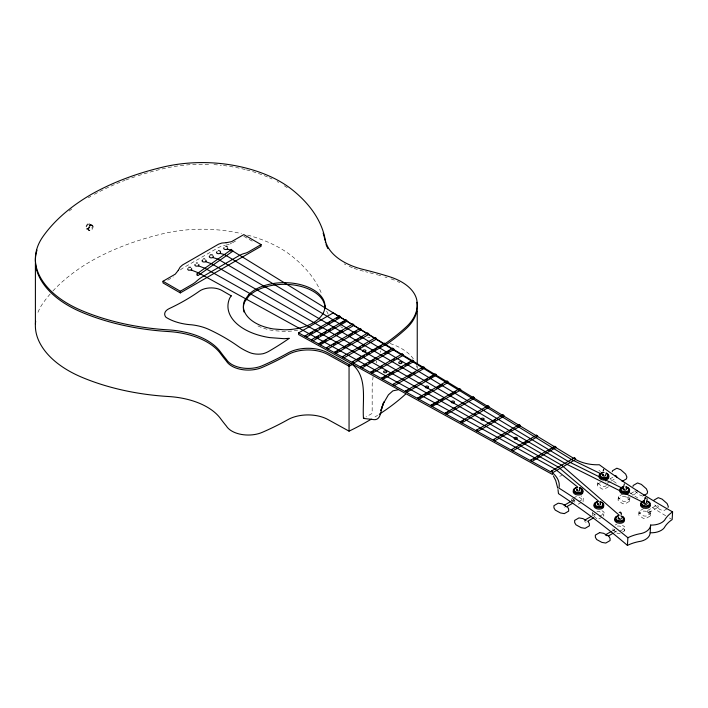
<?xml version="1.0" encoding="UTF-8"?>
<svg xmlns="http://www.w3.org/2000/svg" width="708" height="708" viewBox="0 0 708 708"><rect width="100%" height="100%" fill="white"/><g stroke="black" fill="none" stroke-linecap="round" stroke-linejoin="round"><path stroke-width="0.53" stroke-dasharray="3.54 2.66" d="M571.568 499.211L571.56 500.689L573.091 501.777M573.409 498.14L576.179 496.547L578.48 496.689L583.065 499.954L583.065 501.432L583.33 497.459L581.038 495.83M606.411 485.608L604.561 486.679L602.26 486.529L597.676 483.272L597.685 481.785L597.41 485.768L601.995 489.024L604.296 489.175L608.915 486.502M596.906 511.265L599.207 511.415L603.791 514.672L603.782 516.159L604.057 512.185L601.765 510.548M612.986 528.646L612.978 530.124L617.571 533.381L619.872 533.531L624.483 530.867L624.757 526.894L622.465 525.265M623.022 493.848L618.403 496.512L618.137 499.007L618.128 500.485L622.721 503.751L625.022 503.892L629.633 501.229L629.908 497.255M618.403 496.512L618.394 497.998L622.987 501.255L625.279 501.406L629.899 498.733M624.483 530.867L624.491 529.389L619.907 526.124L617.606 525.982L614.836 527.575M629.633 501.229L629.642 499.751L625.058 496.494L622.757 496.343L618.137 499.007M643.722 508.556L639.103 511.22L638.837 513.716L638.837 515.203L643.422 518.46L645.723 518.61L650.333 515.937L650.608 511.964L647.555 509.795M639.103 511.22L639.094 512.707L643.687 515.964L645.988 516.114L650.599 513.45M650.333 515.937L650.342 514.459L645.758 511.203L643.457 511.052L638.837 513.716M592.463 512.273L592.277 515.415L596.871 518.672M373.116 376.523L372.187 384.63L372.169 413.384L366.027 416.941M376.169 363.089L376.833 361.009M380.205 352.38L380.833 350.858M167.716 280.182L173.371 276.916M232.463 242.8L236.233 240.623M597.419 484.281L601.11 482.148M571.506 501.087L573.356 500.025M609.836 478.962L615.376 475.758M610.146 481.608L607.375 483.21A1.221 0.708 60 0 0 607.597 482.369M611.066 481.077L615.686 478.413M578.71 501.6L583.33 498.936M581.215 502.494L578.445 504.096L576.914 503.999M630.562 493.68L636.094 490.485M632.713 495.264L637.333 492.6M599.428 516.327L604.048 513.663M601.933 517.221L599.163 518.822L597.632 518.725M615.102 525.079L616.951 524.017M612.013 531.053L614.783 529.451M647.563 510.53L656.803 505.193M614.19 532.62L616.031 531.558M648.802 512.645L658.033 507.309M620.128 531.035L624.748 528.372M666.963 508.848L663.502 510.849L659.688 509.388L654.661 504.981M90.713 224.79L89.854 224.914L91.067 225.613L89.518 223.622A3.062 1.77 -60 0 0 85.898 226.834A3.062 1.77 -60 0 0 88.544 228.365A3.062 1.77 -60 0 0 89.518 223.622M642.793 496.14L638.988 494.68L633.961 490.272M243.782 236.268L253.8 242.056M91.677 224.87A3.062 1.77 -60 0 1 90.713 229.613A3.062 1.77 -60 0 1 88.058 228.082A3.062 1.77 -60 0 1 91.677 224.87L92.438 225.312M88.987 224.533A2.009 1.159 -60 0 1 88.35 227.649A2.009 1.159 -60 0 1 86.615 226.64A2.009 1.159 -60 0 1 88.987 224.533C91.668 225.259 88.951 229.967 86.978 228.011M86.456 228.923L88.96 229.277L87.739 228.569L88.058 229.374M88.624 230.171L89.376 230.613M571.825 498.193L576.409 501.45M592.543 512.919L596.366 515.636M417.242 366.301L417.242 368.514M180.452 269.925A20.39 11.771 0 0 1 182.469 268.332L218.542 247.508A20.39 11.771 0 0 1 224.994 245.322M231.525 243.348A18.302 10.567 0 0 1 230.171 243.924M229.215 244.269A18.302 10.567 0 0 1 225.64 245.189M365.567 271.704A312.414 180.372 0 0 1 367.744 272.253M369.921 272.81A312.414 180.372 0 0 1 374.249 273.961M376.399 274.545A312.414 180.372 0 0 1 377.833 274.943M378.541 275.147A312.414 180.372 0 0 1 380.683 275.757M384.922 276.996A312.414 180.372 0 0 1 387.037 277.633M50.197 293.988A222.604 128.52 0 0 0 42.967 303.192A103.014 59.472 0 0 0 37.338 314.042M52.879 290.997A222.604 128.52 0 0 1 90.872 261.252A222.604 128.52 0 0 1 163.513 233.596A103.014 59.472 0 0 1 226.578 230.888A113.988 65.809 0 0 1 241.437 233.596M247.579 235.109A113.988 65.809 0 0 1 291.873 256.092A178.69 103.164 0 0 1 321.901 294.537M328.255 314.281A64.924 37.48 0 0 1 326.025 309.431M342.761 327.981A62.994 36.373 0 0 1 340.628 326.645M367.744 337.212A312.414 180.372 0 0 1 369.921 337.778M390.09 343.539A53.091 30.656 0 0 1 413.543 359.151M416.534 365.585A53.091 30.656 0 0 1 416.897 367.24M377.585 415.313A263.703 152.247 0 0 1 374.983 416.941M69.154 211.046A222.604 128.52 0 0 1 71.765 209.019M88.323 197.798A222.604 128.52 0 0 1 90.872 196.293M94.368 194.337A222.604 128.52 0 0 1 124.829 180.39M125.847 180.009A222.604 128.52 0 0 1 137.272 175.991M138.175 175.69A222.604 128.52 0 0 1 163.513 168.637A103.014 59.472 0 0 1 210.727 164.451M213.931 164.628A103.014 59.472 0 0 1 221.347 165.274M223.445 165.513A103.014 59.472 0 0 1 226.578 165.92A113.988 65.809 0 0 1 245.552 169.619M246.57 169.885A113.988 65.809 0 0 1 251.588 171.274M252.579 171.566A113.988 65.809 0 0 1 257.446 173.133M258.402 173.46A113.988 65.809 0 0 1 268.544 177.416M269.429 177.805A113.988 65.809 0 0 1 272.049 179.009M277.085 181.54A113.988 65.809 0 0 1 278.704 182.425M284.289 185.744A113.988 65.809 0 0 1 287.775 188.08M363.372 271.155A62.994 36.373 0 0 1 353.23 268.022M352.363 267.686A62.994 36.373 0 0 1 347.363 265.491M345.778 264.695A62.994 36.373 0 0 1 344.247 263.872M391.028 278.89A53.091 30.656 0 0 1 396.418 280.988M397.268 281.377A53.091 30.656 0 0 1 399.746 282.598M297.785 330.105A40.799 23.559 0 0 1 284.174 331.45L273.615 330.645A40.799 23.559 0 0 1 257.039 325.485M616.27 530.982A1.221 0.708 60 0 1 615.5 531.558A1.221 0.708 60 0 1 614.562 530.212A1.221 0.708 60 0 1 615.163 529.407M628.093 496.512A1.221 0.708 60 0 1 627.819 497.99A1.221 0.708 60 0 1 626.615 496.379M637.156 492.662A1.221 0.708 60 0 1 636.288 492.166M594.729 516.805A1.221 0.708 60 0 1 593.862 515.079A1.221 0.708 60 0 1 595.118 515.159A1.221 0.708 60 0 1 595.331 516.849M586.1 522.177A1.221 0.708 60 0 1 585.498 522.141M585.056 521.769A1.221 0.708 60 0 1 584.737 521.221M573.568 501.707A1.221 0.708 60 0 1 573.533 499.963M573.967 500.06A1.221 0.708 60 0 1 574.816 501.273A1.221 0.708 60 0 1 574.436 502.184M564.55 507.255A1.221 0.708 60 0 1 564.338 507.043M657.635 505.415A1.221 0.708 60 0 1 658.228 507.061A1.221 0.708 60 0 1 657.059 506.955A1.221 0.708 60 0 1 656.661 505.326M606.013 482.228A1.221 0.708 60 0 1 605.924 481.413M671.219 519.035A714.23 456.908 6.1 0 1 669.37 517.929M665.67 515.716A714.23 456.908 6.1 0 1 651.112 506.698M637.775 498.043A714.23 456.908 6.1 0 1 629.925 492.75M616.252 483.175A714.23 456.908 6.1 0 1 610.385 478.918M600.49 471.537A714.23 456.908 6.1 0 1 598.862 470.289M561.807 475.546A20.399 11.779 -60 0 1 559.639 476.21M93.084 226.719A3.062 1.805 -58.9 0 0 90.872 225.445A3.062 1.726 -61.1 0 0 88.757 229.215A3.062 1.726 -61.1 0 0 90.872 230.436A3.062 1.805 -58.9 0 0 93.084 226.719M647.316 511.087A1.221 0.708 60 0 0 648.625 512.698A1.221 0.708 60 0 0 648.608 510.964A1.221 0.708 60 0 0 647.316 511.087"/><path stroke-width="1.06" d="M623.438 488.609L624.199 489.405L623.438 488.609A1.602 1.009 4.6 0 0 624.828 490.255A1.602 1.009 4.6 0 0 626.217 488.821M627.43 545.399L627.881 537.726A710.505 445.12 4.6 0 0 558.922 488.069A30.931 19.381 4.6 0 0 552.488 472.802L575.569 459.474A30.931 19.381 4.6 0 0 599.313 464.749A710.505 445.12 4.6 0 0 672.6 511.902L672.149 519.584A40.675 26.019 6.1 0 0 664.201 527.867A16.107 10.301 6.1 0 1 650.174 532.761A16.107 10.301 6.1 0 1 641.121 541.195A40.675 26.019 6.1 0 0 627.43 545.399A714.23 456.908 6.1 0 0 558.47 493.609L557.992 489.582M650.174 532.761L650.625 525.07A16.134 10.107 4.6 0 0 664.653 520.106A40.763 25.532 4.6 0 1 672.6 511.902M603.579 469.28L603.561 469.758M623.438 487.015L624.429 483.838M644.192 501.131L645.183 497.963M612.261 471.661L612.509 470.723L616.836 468.227L620.642 469.687L625.668 474.095L626.89 477.05L626.403 478.909L622.075 481.413M632.987 486.378L633.226 485.449L637.554 482.953L641.368 484.405L646.395 488.821L647.608 491.777L647.121 493.635L643.66 495.635M668.069 507.415L668.308 506.485L667.095 503.53L662.068 499.122L658.254 497.662L653.927 500.158M603.101 471.112L603.659 469.705M178.274 270.368L180.106 267.155L182.469 265.004L218.542 244.18L221.887 243.039L226.171 242.72M600.472 503.105L599.977 502.025M178.266 270.385L175.257 274.164L162.999 281.244L162.999 282.908L180.31 292.9L261.093 246.26L261.093 244.596L243.782 234.605L231.525 241.685L226.188 242.72M621.111 513.035L620.438 512.096L619.243 512.468M645.192 497.397L645.183 498.237M187.921 268.589L187.717 269.518L188.664 270.244L191.133 269.996L198.638 272.916L555.222 469.139L577.693 487.06M197.213 274.615L196.789 274.943L198.045 275.536L233.082 251.004M626.27 488.21L626.261 487.396M223.985 247.756A2.044 1.177 0 0 0 224.507 249.278A2.044 1.177 0 0 0 227.197 249.181L227.719 248.083M196.78 273.881L231.817 249.349M230.649 251.172L231.489 250.605M162.999 281.244L180.31 291.236L192.567 284.156A20.691 11.947 -60 0 0 197.107 280.704A31.418 18.143 -60 0 1 202.665 276.66L238.738 255.845A31.418 18.143 -60 0 1 244.295 253.464A20.691 11.947 -60 0 0 248.835 251.676L261.093 244.596M298.599 332.884L551.311 472.147L551.311 471.139L551.904 471.059L552.488 471.794L552.488 474.466L298.599 334.548L298.599 332.884L333.22 312.892L352.142 324.335M305.157 335.831L339.477 316.007L340.601 316.697L340.601 317.361L306.334 337.141L305.741 335.884L305.157 335.831L305.157 336.495M309.918 333.742L312.777 332.087M314.688 330.99L316.591 329.884M319.458 328.238L321.361 327.131M328.034 323.282L329.946 322.175M331.848 321.078L333.76 319.981M336.619 318.326L338.521 317.228M311.83 339.504L345.849 319.866L346.973 320.547L346.973 321.211L313.007 340.822L312.423 339.566L311.83 339.504L311.83 340.167M315.609 337.99L318.441 336.353M320.335 335.265L322.228 334.167M324.114 333.079L326.007 331.99M328.839 330.353L330.733 329.255M332.618 328.167L334.512 327.078M341.123 323.255L344.902 321.078M319.078 343.504L352.77 324.052L353.903 324.733L353.903 325.397L320.264 344.814L319.671 343.557L319.078 343.504L319.078 344.168L322.821 342.008M324.698 340.929L326.565 339.84M336.858 333.902L342.477 330.663M326.662 347.681L360.009 328.432L361.142 329.114L361.142 329.778L327.848 349L327.255 347.734L326.662 347.681L326.662 348.345M333.335 344.495L335.238 343.398M349.531 335.149L352.389 333.495M354.292 332.397L356.204 331.3M334.698 352.115L367.682 333.07L368.806 333.751L368.806 334.415L335.884 353.425L335.291 352.168L334.698 352.115L334.698 352.779L337.53 351.141M343.185 347.876L346.008 346.247M347.894 345.159L349.779 344.07M356.372 340.265L358.257 339.176M360.142 338.088L362.027 336.999M342.752 356.549L375.364 337.716L376.497 338.397L376.497 339.061L343.929 357.859L343.345 356.602L342.752 356.549L342.752 357.213M358.593 348.071L360.461 346.991M362.319 345.911L364.186 344.84M352.345 361.832L384.524 343.256L385.648 343.938L385.648 344.601L353.531 363.151L352.938 361.894L352.345 361.832L352.345 362.496M358.027 359.221L360.868 357.584M362.753 356.487L364.647 355.398M366.54 354.301L369.381 352.664M371.275 351.575L373.169 350.478M375.063 349.389L376.957 348.292M379.789 346.654L381.683 345.557M360.93 366.567L392.719 348.212L393.852 348.894L393.852 349.557L362.115 367.886L361.522 366.62L360.93 366.567L360.93 367.231M363.735 365.611L366.54 363.992M368.408 362.912L370.284 361.832M372.151 360.753L374.019 359.673M384.302 353.734L389.913 350.495M370.842 372.027L402.179 353.929L403.303 354.62L403.303 355.283L372.019 373.337L371.426 372.081L370.842 372.027L370.842 372.691L373.682 371.045M380.338 367.204L382.231 366.107M392.683 360.08L394.577 358.983M381.736 378.028L412.578 360.222L413.702 360.903L413.702 361.567L382.913 379.346L382.32 378.09L381.736 378.028L381.736 378.691L386.409 375.992M388.276 374.921L390.143 373.842M392.011 372.762L393.887 371.682M400.427 367.903L402.294 366.824M405.1 365.204L409.773 362.505M393.135 384.311L423.455 366.806L424.588 367.487L424.588 368.151L394.312 385.63L393.728 384.364L393.135 384.311L393.135 384.975M408.295 376.222L411.136 374.585M413.029 373.488L414.932 372.39M421.561 368.567L423.455 367.47M405.41 391.082L435.181 373.895L436.305 374.576L436.305 375.24L406.596 392.391L406.003 391.135L405.41 391.082L405.41 391.745L408.206 390.135M413.782 386.913L415.649 385.833M425.88 379.93L427.738 378.86M429.597 377.78L435.181 374.559M417.835 397.931L447.04 381.072L448.164 381.754L448.164 382.417L419.021 399.241L418.428 397.984L417.835 397.931L417.835 398.595M419.72 397.507L421.605 396.418M424.428 394.781L426.313 393.701M428.198 392.613L430.083 391.524M436.677 387.719L442.332 384.453M430.986 405.171L459.589 388.657L460.713 389.338L460.713 390.002L432.163 406.489L431.579 405.224L430.986 405.171L430.986 405.834L434.8 403.64M436.703 402.533L438.615 401.436M441.473 399.781L443.376 398.684M450.058 394.825L455.775 391.524M445.305 413.065L473.254 396.923L474.378 397.604L474.378 398.268L446.483 414.375L445.89 413.118L445.305 413.065L445.305 413.729M446.235 413.189L448.093 412.109M453.686 408.888L455.554 407.808M460.669 421.534L487.927 405.799L489.051 406.481L489.051 407.144L461.855 422.844L461.262 421.587L460.669 421.534L460.669 422.198L463.492 420.57M473.829 414.605L475.705 413.516M486.042 407.551L487.927 406.463L487.927 405.799M476.369 430.181L502.91 414.861L504.034 415.543L504.034 416.207L477.546 431.499L476.953 430.234L476.369 430.181L476.369 430.845M492.476 421.543L495.326 419.897M493.414 439.579L519.176 424.703L520.309 425.384L520.309 426.048L494.591 440.889L494.007 439.633L493.414 439.579L493.414 440.243M501.052 435.836L502.954 434.73M509.636 430.871L511.548 429.774M511.592 449.598L536.531 435.199L537.655 435.88L537.655 436.544L512.769 450.908L512.176 449.651L511.592 449.598L511.592 450.261M524.522 442.792L526.371 441.721M530.726 460.138L554.798 446.244L555.922 446.925L555.922 447.589L531.903 461.457L531.319 460.191L530.726 460.138L530.726 460.802M533.505 459.2L535.354 458.129M537.204 457.067L539.053 455.996M548.311 450.651L550.169 449.58M552.019 448.509L553.868 447.438M551.311 471.139L574.445 457.784L575.569 458.465L575.569 459.474M570.586 501.618L564.126 505.353A1.221 0.708 60 0 1 565.17 505.76M566.303 506.919L572.763 503.193M584.843 520.079L591.313 516.344M587.95 521.115L593.49 517.911M605.544 534.788L611.084 531.584M608.65 535.823L613.261 533.159M364.222 417.986L363.469 418.401C362.115 400.144 368.302 376.249 351.141 363.496L349.053 364.531L327.919 352.885A28.807 16.629 0 0 0 287.448 353.283A264.111 152.486 0 0 1 262.243 365.726A23.205 13.399 0 0 1 226.418 359.478A312.414 180.372 0 0 1 220.542 351.956A62.994 36.373 0 0 0 185.434 332.256A64.924 37.48 0 0 0 168.584 329.893A178.69 103.164 0 0 1 81.933 310.67A113.988 65.809 0 0 1 38.267 272.978A103.014 59.472 0 0 1 42.967 236.569A222.604 128.52 0 0 1 90.872 194.629A222.604 128.52 0 0 1 163.513 166.964A103.014 59.472 0 0 1 226.578 164.256A113.988 65.809 0 0 1 291.873 189.47A178.69 103.164 0 0 1 325.167 239.49A64.924 37.48 0 0 0 329.255 249.225A62.994 36.373 0 0 0 363.372 269.491A312.414 180.372 0 0 1 389.143 276.607A53.091 30.656 0 0 1 416.897 300.608A72.517 41.869 0 0 1 406.162 326.981A263.703 152.247 0 0 1 385.152 343.681M352.938 364.284L349.053 366.195L327.919 354.549A28.807 16.629 0 0 0 287.448 354.947A264.111 152.486 0 0 1 262.243 367.39A23.205 13.399 0 0 1 226.418 361.142A312.414 180.372 0 0 1 220.542 353.619A62.994 36.373 0 0 0 185.434 333.919A64.924 37.48 0 0 0 168.584 331.556A178.69 103.164 0 0 1 81.933 312.334A113.988 65.809 0 0 1 38.267 274.642A103.014 59.472 0 0 1 37.011 250.092M35.657 321.184A103.014 59.472 0 0 0 38.267 339.61A113.988 65.809 0 0 0 81.933 377.302A178.69 103.164 0 0 0 168.584 396.524A64.924 37.48 0 0 1 185.434 398.887A62.994 36.373 0 0 1 220.542 418.587A312.414 180.372 0 0 0 226.418 426.101A23.205 13.399 0 0 0 262.243 432.349A264.111 152.486 0 0 0 287.448 419.915A28.807 16.629 0 0 1 327.919 419.517L349.053 431.154L352.938 429.243A263.703 152.247 0 0 0 367.841 421.163A263.703 152.247 0 0 0 371.452 419.074M210.303 254.8L212.347 254.8M188.664 267.297L190.709 267.297M398.117 389.772L392.869 390.86L388.418 394.825L383.798 402.737L380.851 410.49L383.984 401.958C380.214 407.64 382.488 422.118 372.107 419.348M203.585 258.845L204.639 258.845M196.373 263.013L197.426 263.013M225.755 246.313L227.516 246.906M218.542 250.482L220.507 251.349M371.319 419.313L364.239 418.525M227.197 249.181L231.224 250.092L571.71 459.625L603.004 474.82M219.984 253.34L224.71 254.659L568.409 461.528L623.775 488.954M209.887 255.845A2.044 1.177 0 0 0 209.887 257.508A2.044 1.177 0 0 0 212.772 257.508L218.188 259.225L565.117 463.43L644.519 503.078M579.48 488.98L579.463 487.962M205.559 261.668L211.674 263.783L561.816 465.333L619.27 515.247M198.337 265.836L205.152 268.35L558.524 467.236L598.525 501.158M646.705 501.237L646.749 502.246M564.727 505.282L562.134 503.857L558.24 503.184L553.913 505.68L553.957 507.919L555.258 510.096L560.444 512.946L564.338 513.619L568.666 511.123L568.621 508.884L567.32 506.707M585.445 520.008L582.852 518.583L578.958 517.911L574.63 520.407L574.684 522.646L575.976 524.823L581.171 527.672L585.065 528.345L589.392 525.84L589.339 523.61L588.047 521.433M354.035 325.476L573.498 458.218M553.39 475.926L555.718 480.502L557.736 488.157M646.829 498.043L647.192 499.715M621.005 513.114L621.341 514.645M574.445 457.784L574.445 458.793M536.531 435.199L536.531 435.863M519.176 424.703L519.176 425.366M502.91 414.861L502.91 415.525M473.254 396.923L473.254 397.586M459.589 388.657L459.589 389.32M447.04 381.072L447.04 381.736M417.242 311.033L417.242 364.089M412.578 360.222L412.578 360.885M402.179 353.929L402.179 354.602M392.719 348.212L392.719 348.876M384.524 343.256L384.524 343.92M375.364 337.716L375.364 338.38M367.682 333.07L367.682 333.734M360.009 328.432L360.009 329.096M352.77 324.052L352.77 324.715M349.053 364.531L349.053 431.154M345.849 319.866L345.849 320.529M339.477 316.007L339.477 316.671M180.31 291.236L180.31 292.9M35.4 263.473L35.4 324.273M198.665 264.411A2.044 1.177 0 0 1 196.895 266.181A2.044 1.177 0 0 1 195.134 264.411M212.772 255.845A2.044 1.177 0 0 1 212.772 257.508M205.559 260.004A2.044 1.177 0 0 1 204.639 261.978A2.044 1.177 0 0 1 202.143 260.535M202.346 260.252A2.044 1.177 0 0 1 202.665 260.004M191.452 268.58A2.044 1.177 0 0 1 191.133 269.996M220.507 252.207A2.044 1.177 0 0 1 218.011 253.65A2.044 1.177 0 0 1 217.099 251.676M325.326 306.953A64.924 37.48 0 0 1 325.167 306.121M327.813 248.517A64.924 37.48 0 0 1 327.388 247.72M326.999 246.915A64.924 37.48 0 0 1 326.645 246.101M326.317 245.287A64.924 37.48 0 0 1 326.025 244.464M325.53 242.817A64.924 37.48 0 0 1 325.326 241.986M405.48 394.232A263.703 152.247 0 0 1 385.152 410.313L381.833 412.56A263.703 152.247 0 0 1 379.302 414.224M323.149 233.109A178.69 103.164 0 0 1 324.999 240.26M416.897 302.272A72.517 41.869 0 0 1 406.162 328.645A263.703 152.247 0 0 1 385.152 345.354M243.994 311.989A40.799 23.559 0 0 1 244.764 301.794L248.835 296.112A40.799 23.559 0 0 1 294.732 285.138A40.799 23.559 0 0 1 324.972 307.892M600.039 501.76A4.071 2.549 4.6 0 1 602.304 505.813A4.071 2.549 4.6 0 1 595.64 505.477A4.071 2.549 4.6 0 1 597.933 501.653M600.198 501.91A4.894 3.071 4.6 0 1 602.924 506.778A4.894 3.071 4.6 0 1 594.924 506.37A4.894 3.071 4.6 0 1 597.676 501.777M603.543 505.521A4.894 3.071 4.6 0 1 598.18 509.096A4.894 3.071 4.6 0 1 594.596 504.326M602.853 504.344A4.071 2.549 4.6 0 1 600.313 507.282A4.071 2.549 4.6 0 1 595.242 505.707A4.071 2.549 4.6 0 1 596.906 502.494M600.11 503.521A1.602 1.009 4.6 0 1 600.11 504.946A1.602 1.009 4.6 0 1 597.844 504.831A1.602 1.009 4.6 0 1 597.853 503.406M579.268 487.626A4.071 2.549 4.6 0 1 581.534 491.671A4.071 2.549 4.6 0 1 574.878 491.343A4.071 2.549 4.6 0 1 577.162 487.52M579.436 487.768A4.894 3.071 4.6 0 1 582.153 492.635A4.894 3.071 4.6 0 1 574.153 492.237A4.894 3.071 4.6 0 1 576.905 487.644M582.295 490.617A4.894 3.071 4.6 0 1 578.047 495.016A4.894 3.071 4.6 0 1 573.825 490.193M581.684 489.573A4.071 2.549 4.6 0 1 578.153 493.228A4.071 2.549 4.6 0 1 574.639 489.219M580.197 488.564A4.071 2.549 4.6 0 1 581.038 489.016M579.595 489.609A1.602 1.009 4.6 0 1 579.011 490.954A1.602 1.009 4.6 0 1 576.825 490.476A1.602 1.009 4.6 0 1 577.409 489.131M620.792 515.884A4.071 2.549 4.6 0 1 623.049 519.938A4.071 2.549 4.6 0 1 616.394 519.601A4.071 2.549 4.6 0 1 618.686 515.778M622.128 516.398A4.894 3.071 4.6 0 1 623.129 521.283A4.894 3.071 4.6 0 1 615.438 520.256A4.894 3.071 4.6 0 1 618.42 515.902M624.297 519.645A4.894 3.071 4.6 0 1 619.562 523.274A4.894 3.071 4.6 0 1 614.854 519.168M623.04 518.203A4.894 3.071 4.6 0 1 623.81 518.875M621.712 516.822A4.071 2.549 4.6 0 1 623.19 520.389A4.071 2.549 4.6 0 1 617.633 521.044A4.071 2.549 4.6 0 1 616.164 517.477M621.279 518.114A1.602 1.009 4.6 0 1 619.518 519.283A1.602 1.009 4.6 0 1 618.341 517.725M607.942 475.289A4.071 2.549 4.6 0 1 603.473 478.254A4.071 2.549 4.6 0 1 600.49 474.298M606.048 473.634A4.071 2.549 4.6 0 1 607.535 474.652M606.101 473.006A4.071 2.549 4.6 0 1 606.668 477.21A4.071 2.549 4.6 0 1 600.242 475.794A4.071 2.549 4.6 0 1 604.066 472.555M606.464 473.21A4.894 3.071 4.6 0 1 607.455 478.095A4.894 3.071 4.6 0 1 599.773 477.068A4.894 3.071 4.6 0 1 602.756 472.714M608.632 476.457A4.894 3.071 4.6 0 1 603.897 480.086A4.894 3.071 4.6 0 1 599.189 475.988M605.446 474.679A1.602 1.009 4.6 0 1 604.977 475.988A1.602 1.009 4.6 0 1 602.835 475.696A1.602 1.009 4.6 0 1 602.933 474.342M628.306 488.785A4.071 2.549 4.6 0 1 624.775 492.441A4.071 2.549 4.6 0 1 621.261 488.431M626.819 487.777A4.071 2.549 4.6 0 1 627.66 488.219M625.89 486.839A4.071 2.549 4.6 0 1 628.155 490.883A4.071 2.549 4.6 0 1 621.5 490.547A4.071 2.549 4.6 0 1 623.783 486.732M626.058 486.98A4.894 3.071 4.6 0 1 628.775 491.848A4.894 3.071 4.6 0 1 620.774 491.449A4.894 3.071 4.6 0 1 623.527 486.856M628.916 489.83A4.894 3.071 4.6 0 1 625.934 494.184A4.894 3.071 4.6 0 1 619.792 490.91M619.96 490.122A4.894 3.071 4.6 0 1 620.447 489.405M649.05 502.91A4.071 2.549 4.6 0 1 646.05 506.565A4.071 2.549 4.6 0 1 641.607 503.149M642.014 502.556A4.071 2.549 4.6 0 1 642.66 502.052M643.501 501.689A4.071 2.549 4.6 0 1 644.484 501.485M646.643 500.954A4.071 2.549 4.6 0 1 648.909 505.008A4.071 2.549 4.6 0 1 642.245 504.671A4.071 2.549 4.6 0 1 644.537 500.848M646.802 501.105A4.894 3.071 4.6 0 1 649.528 505.972A4.894 3.071 4.6 0 1 641.519 505.565A4.894 3.071 4.6 0 1 644.271 500.972M650.316 505.521A4.894 3.071 4.6 0 1 644.147 508.176A4.894 3.071 4.6 0 1 641.2 503.53M646.714 502.715A1.602 1.009 4.6 0 1 646.608 504.193A1.602 1.009 4.6 0 1 644.271 503.884A1.602 1.009 4.6 0 1 644.784 502.459M605.411 534.921A1.221 0.708 60 0 1 606.915 535.744M636.483 490.449A1.221 0.708 60 0 1 637.138 490.918M585.02 520.017A1.221 0.708 60 0 1 586.074 520.752M565.347 506.025A1.221 0.708 60 0 1 565.586 506.601M615.155 476.086A1.221 0.708 60 0 1 616.208 475.98A1.221 0.708 60 0 1 616.827 477.555M650.625 525.07A16.134 10.107 4.6 0 1 641.572 533.434A40.763 25.532 4.6 0 0 627.881 537.726M576.816 489.396L577.578 490.193L576.816 489.396M597.587 503.53L598.349 504.335L597.587 503.53M602.667 474.466L603.428 475.272L602.667 474.466M618.332 517.654L619.093 518.451L618.332 517.654M644.192 502.724L644.953 503.53L644.192 502.724M231.259 295.864L229.852 297.829A56.233 32.471 0 0 0 269.615 337.592L284.174 338.698L289.298 338.309A337.3 194.735 0 0 1 268.854 351.292A22.213 12.824 0 0 1 262.978 353.734A14.93 8.62 0 0 1 249.428 352.487A62.03 35.816 0 0 1 238.038 346.212A196.213 113.28 0 0 0 209.179 329.556A40.241 23.231 0 0 0 191.833 324.83A40.621 23.453 0 0 1 173.442 320.99L171.433 320.166A40.621 23.453 0 0 1 165.982 317.281A12.213 7.053 0 0 1 169.177 308.617A207.232 119.643 0 0 0 199.47 291.121A15.107 8.726 0 0 1 221.887 290.457L231.259 295.864M248.835 294.448L244.764 300.13A40.799 23.559 0 0 0 273.615 328.981L284.174 329.786A40.799 23.559 0 0 0 319.512 294.448A40.799 23.559 0 0 0 248.835 294.448M599.658 532.62L595.331 535.115L595.384 537.354L596.676 539.531L601.871 542.381L605.765 543.054L610.092 540.558L610.048 538.319L608.747 536.142L603.552 533.292L599.658 532.62M401.507 362.009L401.171 361.859A1.628 0.938 0 0 0 399.055 362.098A1.628 0.938 0 0 0 399.197 363.337L399.542 363.487A1.628 0.938 0 0 0 401.648 363.248A1.628 0.938 0 0 0 401.507 362.009M386.347 371.178L386.01 371.027A1.628 0.938 0 0 0 383.895 371.266A1.628 0.938 0 0 0 384.037 372.505L384.373 372.656A1.628 0.938 0 0 0 386.488 372.417A1.628 0.938 0 0 0 386.347 371.178M514.601 438.933A1.628 0.938 0 0 0 517.327 438.509A1.628 0.938 0 0 0 515.335 437.358A1.628 0.938 0 0 0 514.601 438.933M481.387 419.756A1.628 0.938 0 0 0 484.122 419.331A1.628 0.938 0 0 0 482.121 418.18A1.628 0.938 0 0 0 481.387 419.756M451.704 402.622A1.628 0.938 0 0 0 454.439 402.197A1.628 0.938 0 0 0 452.439 401.038A1.628 0.938 0 0 0 451.704 402.622M425.791 387.657A1.628 0.938 0 0 0 428.517 387.232A1.628 0.938 0 0 0 426.526 386.081A1.628 0.938 0 0 0 425.791 387.657M363.169 351.504A1.628 0.938 0 0 0 365.903 351.079A1.628 0.938 0 0 0 363.903 349.929A1.628 0.938 0 0 0 363.169 351.504"/></g></svg>
